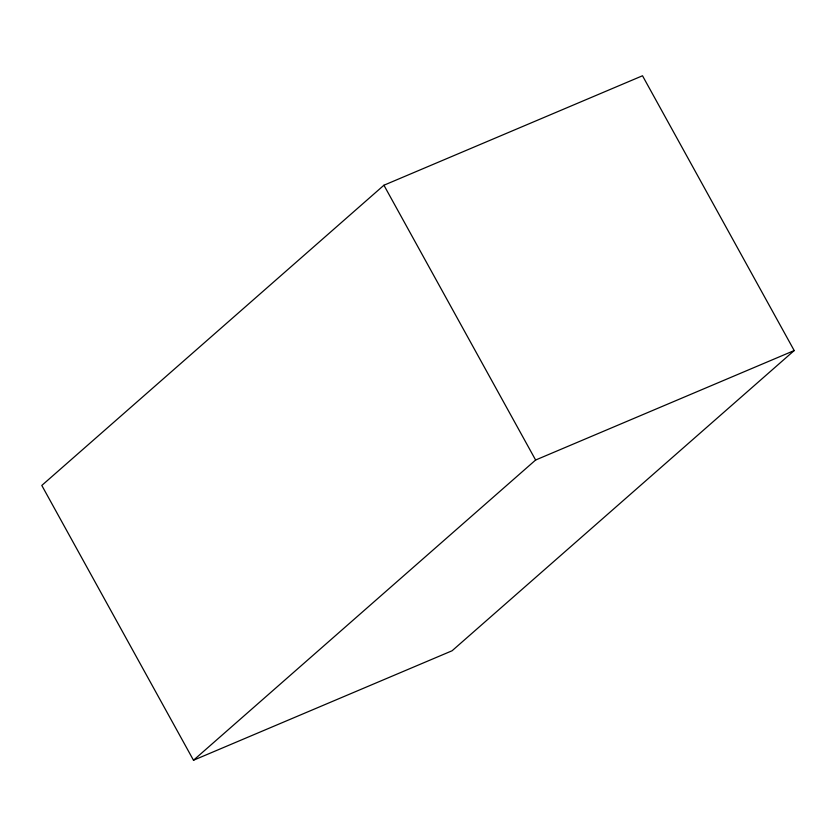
<?xml version="1.0" encoding="UTF-8"?>
<svg xmlns="http://www.w3.org/2000/svg" width="836" height="836" viewBox="0 0 836 836"><rect width="100%" height="100%" fill="white"/><g stroke="black" fill="none" stroke-linecap="round" stroke-linejoin="round"><path stroke-width="1.25" d="M383.923 185.226L41.8 485.444L193.492 760.237L452.077 650.774L794.2 350.556L642.508 75.762L383.923 185.226L535.615 460.019L193.492 760.237M535.615 460.019L794.2 350.556"/></g></svg>
